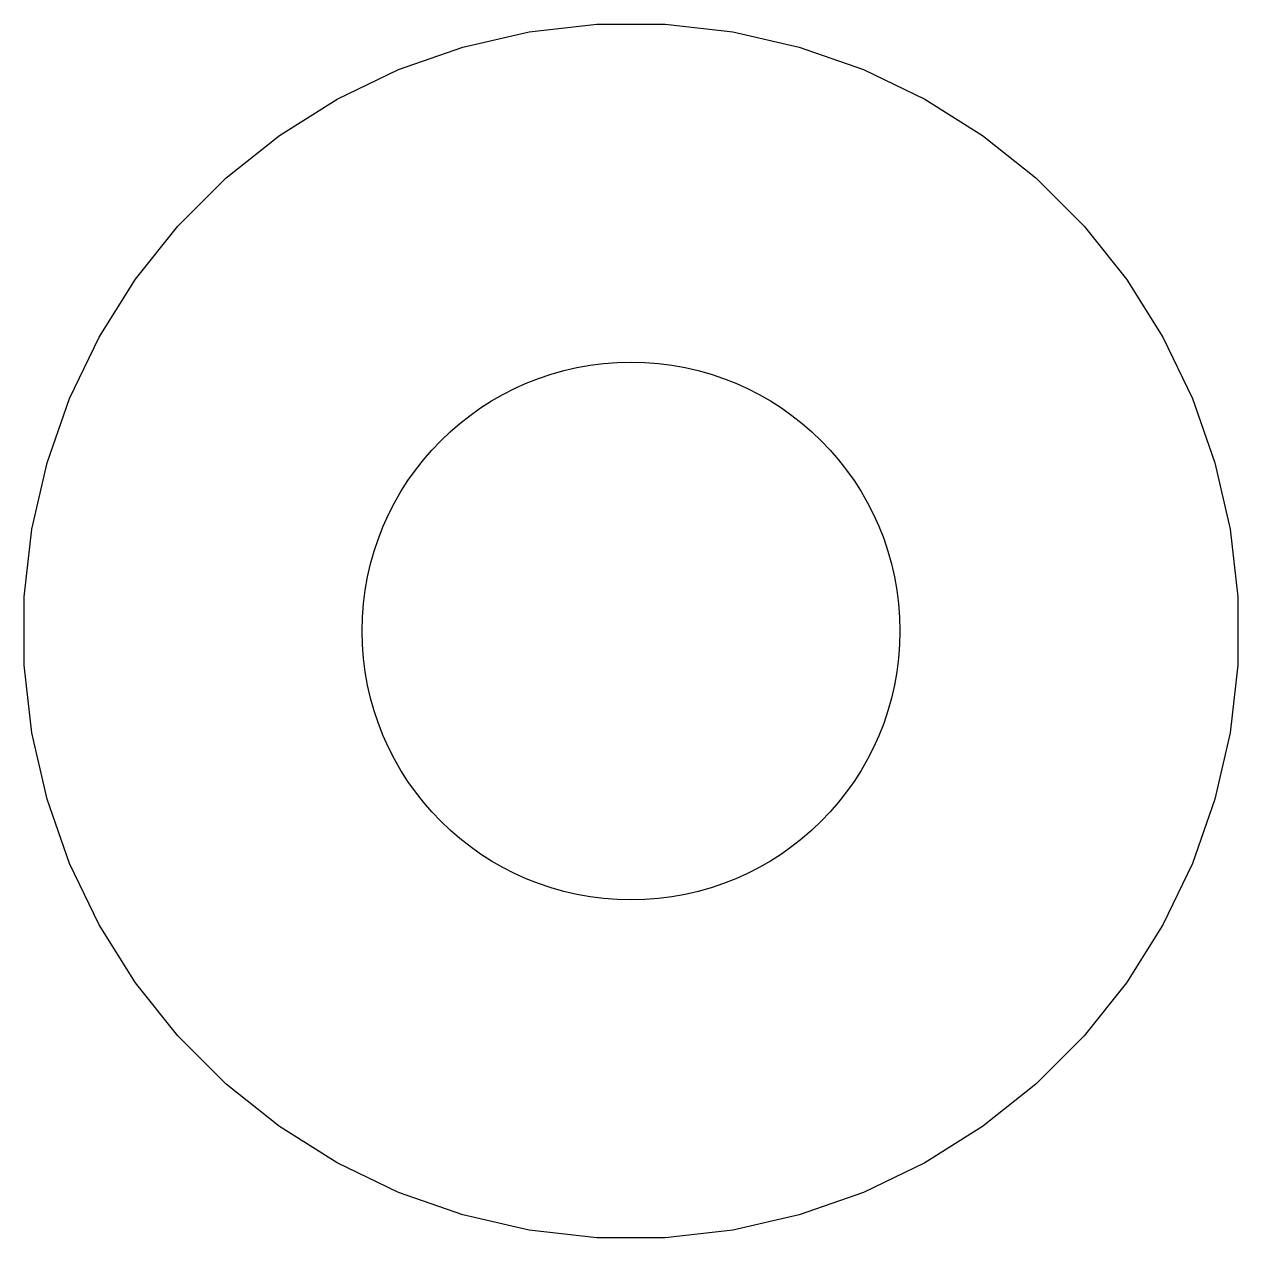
# Model space of a CAD drawing. Header units: inches. Extents: x 0.74 to 7.47, y -5.09 to -0.82.
# Drawn here: x 3.384 to 3.6238, y -2.6199 to -2.3801 of the extents above; entities that cross this region are included whole.
import ezdxf

# ---------------------------------------------------------------- set-up
doc = ezdxf.new("R2010")
doc.units = ezdxf.units.IN
doc.header["$MEASUREMENT"] = 0
doc.layers.add('BLACK', color=250, linetype='CONTINUOUS')

msp = doc.modelspace()

# ---------------------------------------------------------------- linework, layer by layer
at = {"layer": 'BLACK', "linetype": 'CONTINUOUS'}
for p, q in [((3.48382, -2.38162), (3.4972, -2.38011)), ((3.4972, -2.38011), (3.51067, -2.38011)), ((3.51067, -2.38011), (3.52405, -2.38162)), ((3.47069, -2.38461), (3.48382, -2.38162)), ((3.52405, -2.38162), (3.53718, -2.38461)), ((3.45798, -2.38906), (3.47069, -2.38461)), ((3.53718, -2.38461), (3.54989, -2.38906)), ((3.44585, -2.3949), (3.45798, -2.38906)), ((3.54989, -2.38906), (3.56202, -2.3949)), ((3.43445, -2.40207), (3.44585, -2.3949)), ((3.56202, -2.3949), (3.57342, -2.40207)), ((3.42392, -2.41046), (3.43445, -2.40207)), ((3.57342, -2.40207), (3.58395, -2.41046)), ((3.4144, -2.41999), (3.42392, -2.41046)), ((3.58395, -2.41046), (3.59347, -2.41999)), ((3.40601, -2.43051), (3.4144, -2.41999)), ((3.59347, -2.41999), (3.60187, -2.43051)), ((3.39884, -2.44192), (3.40601, -2.43051)), ((3.60187, -2.43051), (3.60903, -2.44192)), ((3.393, -2.45405), (3.39884, -2.44192)), ((3.60903, -2.44192), (3.61488, -2.45405)), ((3.38855, -2.46676), (3.393, -2.45405)), ((3.61488, -2.45405), (3.61932, -2.46676)), ((3.38555, -2.47989), (3.38855, -2.46676)), ((3.61932, -2.46676), (3.62232, -2.47989)), ((3.38405, -2.49327), (3.38555, -2.47989)), ((3.62232, -2.47989), (3.62383, -2.49327)), ((3.38405, -2.50673), (3.38405, -2.49327)), ((3.62383, -2.49327), (3.62383, -2.50673)), ((3.38555, -2.52011), (3.38405, -2.50673)), ((3.62383, -2.50673), (3.62232, -2.52011)), ((3.38855, -2.53324), (3.38555, -2.52011)), ((3.62232, -2.52011), (3.61932, -2.53324)), ((3.393, -2.54595), (3.38855, -2.53324)), ((3.61932, -2.53324), (3.61488, -2.54595)), ((3.39884, -2.55808), (3.393, -2.54595)), ((3.61488, -2.54595), (3.60903, -2.55808)), ((3.40601, -2.56949), (3.39884, -2.55808)), ((3.60903, -2.55808), (3.60187, -2.56949)), ((3.4144, -2.58001), (3.40601, -2.56949)), ((3.60187, -2.56949), (3.59347, -2.58001)), ((3.42392, -2.58954), (3.4144, -2.58001)), ((3.59347, -2.58001), (3.58395, -2.58954)), ((3.43445, -2.59793), (3.42392, -2.58954)), ((3.58395, -2.58954), (3.57342, -2.59793)), ((3.44585, -2.6051), (3.43445, -2.59793)), ((3.57342, -2.59793), (3.56202, -2.6051)), ((3.45798, -2.61094), (3.44585, -2.6051)), ((3.56202, -2.6051), (3.54989, -2.61094)), ((3.47069, -2.61539), (3.45798, -2.61094)), ((3.54989, -2.61094), (3.53718, -2.61539)), ((3.48382, -2.61838), (3.47069, -2.61539)), ((3.53718, -2.61539), (3.52405, -2.61838)), ((3.4972, -2.61989), (3.48382, -2.61838)), ((3.52405, -2.61838), (3.51067, -2.61989)), ((3.51067, -2.61989), (3.4972, -2.61989))]:
    msp.add_line(p, q, dxfattribs=at)
at = {"layer": 'BLACK'}
msp.add_circle((3.50394, -2.5), 0.05315, dxfattribs=at)
msp.add_circle((3.50394, -2.5), 0.05315, dxfattribs=at)

doc.saveas('drawing.dxf')
